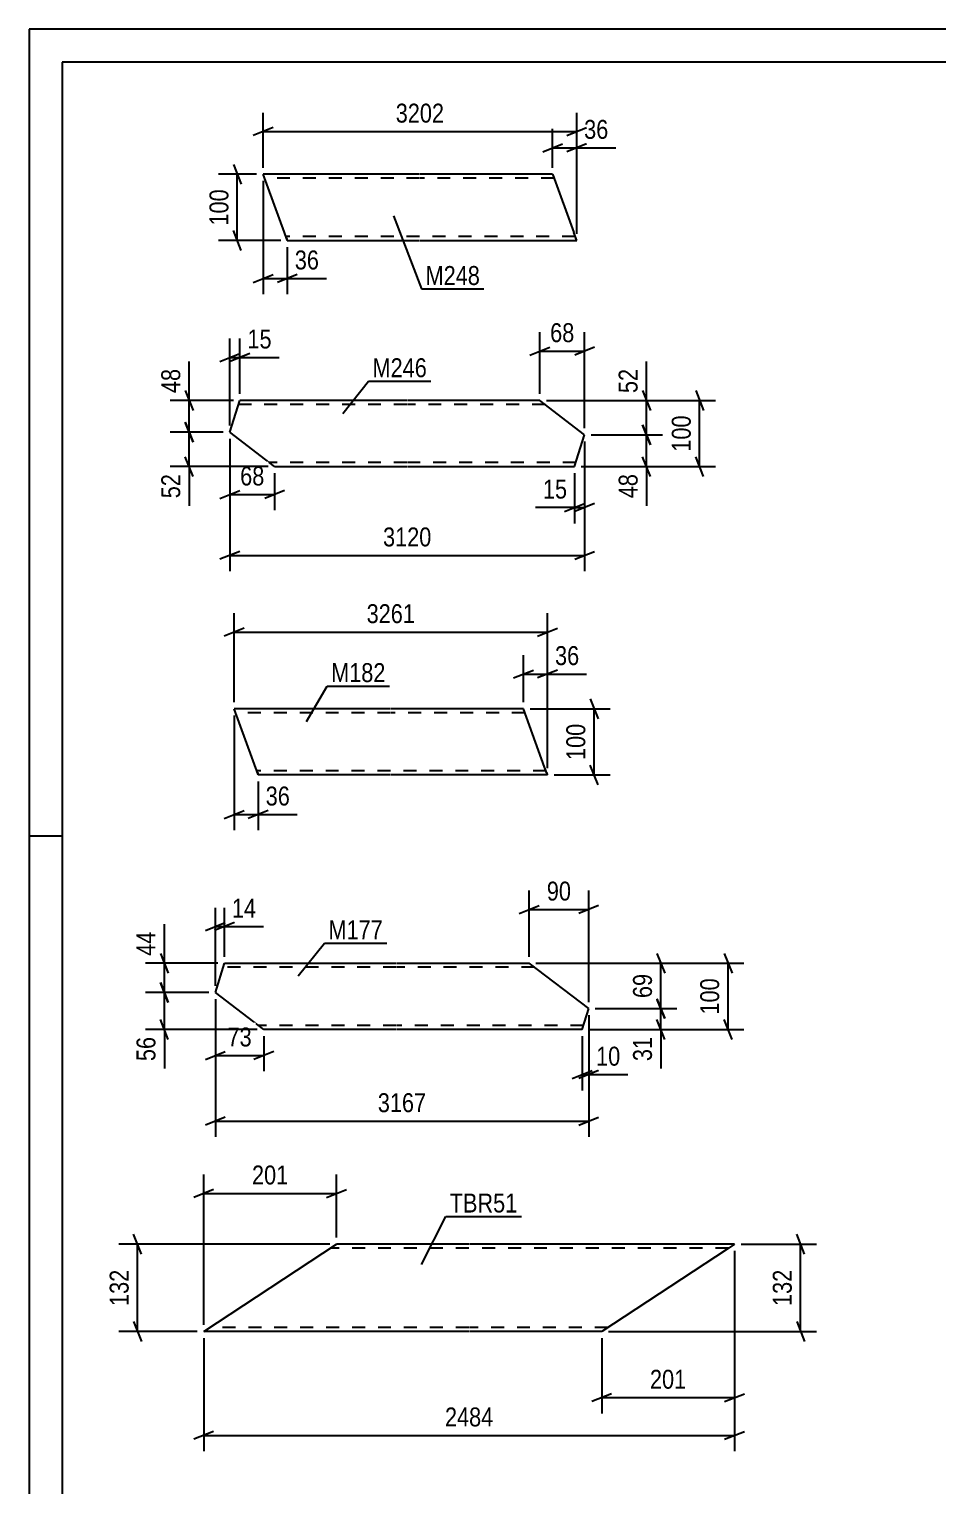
# Model space of a CAD drawing. Header units: millimetres. Extents: x 0 to 594, y 0 to 420.
# Drawn here: x 0 to 137.4, y 199.8 to 420 of the extents above; entities that cross this region are included whole.
import ezdxf

# ---------------------------------------------------------------- set-up
doc = ezdxf.new("R2010")
doc.units = ezdxf.units.MM
doc.linetypes.add('DXK_LINE_DOT2', pattern=[3.9198, 1.9599, -1.9599])
doc.styles.add('Arial Narrow', font='ARIALN.TTF', dxfattribs={"height": 0.2})

# ---------------------------------------------------------------- blocks, each defined once
blk = doc.blocks.new('Unknown-570386779-1132')
at = {"color": 5, "linetype": 'Continuous'}
for p, q in [((594, 420), (0, 420)), ((0, 420), (0, 0)), ((589, 415), (5, 415)), ((5, 415), (5, 5)), ((5, 298), (0, 298))]:
    blk.add_line(p, q, dxfattribs=at)
blk = doc.blocks.new('Part-570386779-17994 - 17993')
at = {"color": 2, "linetype": 'Continuous'}
for p, q in [((59.03, 398.05), (35.39, 398.05)), ((38.59, 389.25), (35.39, 398.05)), ((79.13, 398.05), (59.13, 398.05)), ((79.13, 398.05), (79.16, 397.96)), ((79.16, 397.96), (82.33, 389.25)), ((38.9, 388.41), (38.59, 389.25)), ((39, 388.15), (38.9, 388.41)), ((39.03, 388.05), (39, 388.15)), ((39.03, 388.05), (59.03, 388.05)), ((59.13, 388.05), (82.77, 388.05)), ((82.77, 388.05), (82.33, 389.25))]:
    blk.add_line(p, q, dxfattribs=at)
at = {"color": 7, "linetype": 'DXK_LINE_DOT2'}
for p, q in [((59.03, 397.45), (35.61, 397.45)), ((79.35, 397.45), (59.13, 397.45)), ((59.03, 388.65), (38.81, 388.65)), ((38.9, 388.41), (39.03, 388.05)), ((82.55, 388.65), (59.13, 388.65)), ((82.74, 388.15), (82.64, 388.41)), ((82.77, 388.05), (82.74, 388.15))]:
    blk.add_line(p, q, dxfattribs=at)
blk = doc.blocks.new('Part-570386779-7383 - 7367')
at = {"color": 2, "linetype": 'Continuous'}
for p, q in [((26.39, 223.11), (46.46, 236.31)), ((66.46, 236.31), (46.46, 236.31)), ((106.63, 236.31), (66.56, 236.31)), ((106.63, 236.31), (105.5, 235.57)), ((105.5, 235.57), (86.56, 223.11)), ((66.46, 223.11), (26.39, 223.11)), ((86.56, 223.11), (66.56, 223.11))]:
    blk.add_line(p, q, dxfattribs=at)
at = {"color": 7, "linetype": 'DXK_LINE_DOT2'}
for p, q in [((66.46, 235.71), (45.55, 235.71)), ((105.72, 235.71), (66.56, 235.71)), ((27.31, 223.71), (27.38, 223.76)), ((66.46, 223.71), (27.31, 223.71)), ((87.47, 223.71), (66.56, 223.71))]:
    blk.add_line(p, q, dxfattribs=at)
blk = doc.blocks.new('Part-570386779-18023 - 18022')
at = {"color": 2, "linetype": 'Continuous'}
for p, q in [((30.35, 359.06), (31.87, 363.86)), ((57.11, 363.86), (31.87, 363.86)), ((77.21, 363.86), (57.21, 363.86)), ((83.97, 358.66), (77.21, 363.86)), ((37.11, 353.86), (30.35, 359.06)), ((82.45, 353.86), (83.97, 358.66)), ((37.11, 353.86), (57.11, 353.86)), ((57.21, 353.86), (82.45, 353.86))]:
    blk.add_line(p, q, dxfattribs=at)
at = {"color": 7, "linetype": 'DXK_LINE_DOT2'}
for p, q in [((57.11, 363.26), (31.68, 363.26)), ((77.99, 363.26), (57.21, 363.26)), ((57.11, 354.46), (36.33, 354.46)), ((82.64, 354.46), (57.21, 354.46))]:
    blk.add_line(p, q, dxfattribs=at)
blk = doc.blocks.new('Part-570386779-18031 - 18030')
at = {"color": 2, "linetype": 'Continuous'}
for p, q in [((54.63, 317.25), (30.99, 317.25)), ((34.6, 307.34), (30.99, 317.25)), ((74.73, 317.25), (54.73, 317.25)), ((77.93, 308.45), (74.73, 317.25)), ((78.37, 307.25), (77.93, 308.45)), ((34.63, 307.25), (34.6, 307.34)), ((54.63, 307.25), (34.63, 307.25)), ((78.37, 307.25), (54.73, 307.25))]:
    blk.add_line(p, q, dxfattribs=at)
at = {"color": 7, "linetype": 'DXK_LINE_DOT2'}
for p, q in [((54.63, 316.65), (31.21, 316.65)), ((74.95, 316.65), (54.73, 316.65)), ((54.63, 307.85), (34.41, 307.85)), ((34.5, 307.6), (34.63, 307.25)), ((78.15, 307.85), (54.73, 307.85)), ((78.34, 307.34), (78.24, 307.6)), ((78.37, 307.25), (78.34, 307.34))]:
    blk.add_line(p, q, dxfattribs=at)
blk = doc.blocks.new('Part-570386779-18039 - 18038')
at = {"color": 2, "linetype": 'Continuous'}
for p, q in [((28.15, 274.37), (29.52, 278.77)), ((29.52, 278.77), (55.49, 278.77)), ((55.59, 278.77), (75.59, 278.77)), ((84.59, 271.92), (75.59, 278.77)), ((35.49, 268.77), (28.15, 274.37)), ((83.61, 268.77), (84.59, 271.92)), ((55.49, 268.77), (35.49, 268.77)), ((83.61, 268.77), (55.59, 268.77))]:
    blk.add_line(p, q, dxfattribs=at)
at = {"color": 7, "linetype": 'DXK_LINE_DOT2'}
for p, q in [((55.49, 278.17), (29.33, 278.17)), ((76.38, 278.17), (55.59, 278.17)), ((55.49, 269.37), (34.71, 269.37)), ((83.79, 269.37), (55.59, 269.37))]:
    blk.add_line(p, q, dxfattribs=at)
blk = doc.blocks.new('StraightDimension-570386779-18054 - 17993')
at = {"color": 7, "linetype": 'Continuous'}
for p, q in [((35.39, 397.05), (35.39, 379.92)), ((39.03, 387.05), (39.03, 379.92)), ((33.89, 381.72), (36.89, 382.92)), ((35.39, 382.32), (39.03, 382.32)), ((40.53, 382.92), (37.53, 381.72))]:
    blk.add_line(p, q, dxfattribs=at)
at = {"color": 0}
blk.add_wipeout([(44.41, 383.07), (44.41, 387.27), (39.56, 387.27), (39.56, 383.07)], dxfattribs=at)
at = {"color": 7, "linetype": 'Continuous'}
blk.add_line((39.03, 382.32), (44.94, 382.32), dxfattribs=at)
blk.add_line((39.03, 382.32), (44.94, 382.32), dxfattribs=at)
at = {"color": 3, "style": 'Arial Narrow'}
blk.add_text('36', height=2.863, dxfattribs=at).set_placement((40.16, 383.67))
blk = doc.blocks.new('StraightDimension-570386779-18068 - 17993')
at = {"color": 7, "linetype": 'Continuous'}
for p, q in [((79.13, 399.05), (79.13, 404.91)), ((82.77, 389.05), (82.77, 404.91)), ((77.63, 401.46), (80.63, 402.66)), ((79.13, 402.06), (82.77, 402.06)), ((84.27, 402.66), (81.27, 401.46))]:
    blk.add_line(p, q, dxfattribs=at)
at = {"color": 0}
blk.add_wipeout([(88.15, 402.81), (88.15, 407.01), (83.3, 407.01), (83.3, 402.81)], dxfattribs=at)
at = {"color": 7, "linetype": 'Continuous'}
blk.add_line((82.77, 402.06), (88.68, 402.06), dxfattribs=at)
blk.add_line((82.77, 402.06), (88.68, 402.06), dxfattribs=at)
at = {"color": 3, "style": 'Arial Narrow'}
blk.add_text('36', height=2.863, dxfattribs=at).set_placement((83.9, 403.41))
blk = doc.blocks.new('StraightDimension-570386779-18083 - 17993')
at = {"color": 7, "linetype": 'Continuous'}
for p, q in [((30.87, 399.55), (32.07, 396.55)), ((34.39, 398.05), (28.62, 398.05)), ((31.47, 388.05), (31.47, 398.05)), ((38.03, 388.05), (28.62, 388.05)), ((32.07, 386.55), (30.87, 389.55))]:
    blk.add_line(p, q, dxfattribs=at)
at = {"color": 0}
blk.add_wipeout([(30.72, 396.4), (26.52, 396.4), (26.52, 389.71), (30.72, 389.71)], dxfattribs=at)
at = {"color": 3, "style": 'Arial Narrow'}
blk.add_text('100', height=2.863, rotation=90.0002, dxfattribs=at).set_placement((30.12, 390.31))
blk = doc.blocks.new('StraightDimension-570386779-18096 - 17993')
at = {"color": 7, "linetype": 'Continuous'}
for p, q in [((35.39, 399.05), (35.39, 407.37)), ((82.77, 389.05), (82.77, 407.37)), ((36.89, 405.12), (33.89, 403.92)), ((35.39, 404.52), (82.77, 404.52)), ((81.27, 403.92), (84.27, 405.12))]:
    blk.add_line(p, q, dxfattribs=at)
at = {"color": 0}
blk.add_wipeout([(63.34, 405.27), (63.34, 409.47), (54.82, 409.47), (54.82, 405.27)], dxfattribs=at)
at = {"color": 3, "style": 'Arial Narrow'}
blk.add_text('3202', height=2.863, dxfattribs=at).set_placement((55.42, 405.87))
blk = doc.blocks.new('StraightDimension-570386779-7386 - 7367')
at = {"color": 7, "linetype": 'Continuous'}
for p, q in [((106.63, 235.31), (106.63, 205.01)), ((26.39, 222.11), (26.39, 205.01)), ((27.89, 208.01), (24.89, 206.81)), ((26.39, 207.41), (106.63, 207.41)), ((105.13, 206.81), (108.13, 208.01))]:
    blk.add_line(p, q, dxfattribs=at)
at = {"color": 0}
blk.add_wipeout([(70.77, 208.16), (70.77, 212.36), (62.26, 212.36), (62.26, 208.16)], dxfattribs=at)
at = {"color": 3, "style": 'Arial Narrow'}
blk.add_text('2484', height=2.863, dxfattribs=at).set_placement((62.86, 208.76))
blk = doc.blocks.new('StraightDimension-570386779-7421 - 7367')
at = {"color": 7, "linetype": 'Continuous'}
for p, q in [((107.63, 236.31), (119.03, 236.31)), ((117.23, 234.81), (116.03, 237.81)), ((116.63, 223.11), (116.63, 236.31)), ((87.56, 223.11), (119.03, 223.11)), ((116.03, 224.61), (117.23, 221.61))]:
    blk.add_line(p, q, dxfattribs=at)
at = {"color": 0}
blk.add_wipeout([(115.88, 233.05), (111.68, 233.05), (111.68, 226.37), (115.88, 226.37)], dxfattribs=at)
at = {"color": 3, "style": 'Arial Narrow'}
blk.add_text('132', height=2.863, rotation=90.0002, dxfattribs=at).set_placement((115.28, 226.97))
blk = doc.blocks.new('StraightDimension-570386779-7397 - 7367')
at = {"color": 7, "linetype": 'Continuous'}
for p, q in [((45.46, 236.31), (13.54, 236.31)), ((16.99, 234.81), (15.79, 237.81)), ((16.39, 223.11), (16.39, 236.31)), ((25.39, 223.11), (13.54, 223.11)), ((15.79, 224.61), (16.99, 221.61))]:
    blk.add_line(p, q, dxfattribs=at)
at = {"color": 0}
blk.add_wipeout([(15.64, 233.05), (11.44, 233.05), (11.44, 226.37), (15.64, 226.37)], dxfattribs=at)
at = {"color": 3, "style": 'Arial Narrow'}
blk.add_text('132', height=2.863, rotation=90.0002, dxfattribs=at).set_placement((15.04, 226.97))
blk = doc.blocks.new('StraightDimension-570386779-7445 - 7367')
at = {"color": 7, "linetype": 'Continuous'}
for p, q in [((26.39, 224.11), (26.39, 246.84)), ((46.46, 237.31), (46.46, 246.84)), ((27.89, 244.59), (24.89, 243.39)), ((44.96, 243.39), (47.96, 244.59)), ((26.39, 243.99), (46.46, 243.99))]:
    blk.add_line(p, q, dxfattribs=at)
at = {"color": 0}
blk.add_wipeout([(39.77, 244.74), (39.77, 248.94), (33.09, 248.94), (33.09, 244.74)], dxfattribs=at)
at = {"color": 3, "style": 'Arial Narrow'}
blk.add_text('201', height=2.863, dxfattribs=at).set_placement((33.69, 245.34))
blk = doc.blocks.new('StraightDimension-570386779-7459 - 7367')
at = {"color": 7, "linetype": 'Continuous'}
for p, q in [((106.63, 235.31), (106.63, 210.71)), ((86.56, 222.11), (86.56, 210.71)), ((88.06, 213.71), (85.06, 212.51)), ((105.13, 212.51), (108.13, 213.71)), ((86.56, 213.11), (106.63, 213.11))]:
    blk.add_line(p, q, dxfattribs=at)
at = {"color": 0}
blk.add_wipeout([(99.94, 213.86), (99.94, 218.06), (93.25, 218.06), (93.25, 213.86)], dxfattribs=at)
at = {"color": 3, "style": 'Arial Narrow'}
blk.add_text('201', height=2.863, dxfattribs=at).set_placement((93.85, 214.46))
blk = doc.blocks.new('StraightDimension-570386779-18484 - 18022')
at = {"color": 7, "linetype": 'Continuous'}
for p, q in [((30.35, 358.06), (30.35, 338.05)), ((83.97, 357.66), (83.97, 338.05)), ((31.85, 341.05), (28.85, 339.85)), ((30.35, 340.45), (83.97, 340.45)), ((82.47, 339.85), (85.47, 341.05))]:
    blk.add_line(p, q, dxfattribs=at)
at = {"color": 0}
blk.add_wipeout([(61.42, 341.2), (61.42, 345.4), (52.9, 345.4), (52.9, 341.2)], dxfattribs=at)
at = {"color": 3, "style": 'Arial Narrow'}
blk.add_text('3120', height=2.863, dxfattribs=at).set_placement((53.5, 341.8))
blk = doc.blocks.new('StraightDimension-570386779-18232 - 18022')
at = {"color": 7, "linetype": 'Continuous'}
for p, q in [((77.21, 364.86), (77.21, 374.18)), ((83.97, 359.66), (83.97, 374.18)), ((75.71, 370.73), (78.71, 371.93)), ((77.21, 371.33), (83.97, 371.33)), ((85.47, 371.93), (82.47, 370.73))]:
    blk.add_line(p, q, dxfattribs=at)
at = {"color": 0}
blk.add_wipeout([(83.02, 372.08), (83.02, 376.28), (78.16, 376.28), (78.16, 372.08)], dxfattribs=at)
at = {"color": 3, "style": 'Arial Narrow'}
blk.add_text('68', height=2.863, dxfattribs=at).set_placement((78.76, 372.68))
blk = doc.blocks.new('StraightDimension-570386779-18350 - 18022')
at = {"color": 7, "linetype": 'Continuous'}
for p, q in [((92.73, 360.16), (93.93, 357.16)), ((84.97, 358.66), (95.73, 358.66)), ((93.33, 353.86), (93.33, 358.66)), ((93.93, 352.36), (92.73, 355.36)), ((83.45, 353.86), (95.73, 353.86))]:
    blk.add_line(p, q, dxfattribs=at)
at = {"color": 0}
blk.add_wipeout([(92.58, 353.33), (88.38, 353.33), (88.38, 348.48), (92.58, 348.48)], dxfattribs=at)
at = {"color": 7, "linetype": 'Continuous'}
blk.add_line((93.33, 353.86), (93.33, 347.95), dxfattribs=at)
blk.add_line((93.33, 353.86), (93.33, 347.95), dxfattribs=at)
at = {"color": 3, "style": 'Arial Narrow'}
blk.add_text('48', height=2.863, rotation=90.0002, dxfattribs=at).set_placement((91.98, 349.08))
blk = doc.blocks.new('StraightDimension-570386779-18331 - 18022')
at = {"color": 7, "linetype": 'Continuous'}
for p, q in [((30.35, 358.06), (30.35, 347.26)), ((37.11, 352.86), (37.11, 347.26)), ((28.85, 349.06), (31.85, 350.26)), ((38.61, 350.26), (35.61, 349.06)), ((30.35, 349.66), (37.11, 349.66))]:
    blk.add_line(p, q, dxfattribs=at)
at = {"color": 0}
blk.add_wipeout([(36.16, 350.41), (36.16, 354.61), (31.3, 354.61), (31.3, 350.41)], dxfattribs=at)
at = {"color": 3, "style": 'Arial Narrow'}
blk.add_text('68', height=2.863, dxfattribs=at).set_placement((31.9, 351.01))
blk = doc.blocks.new('StraightDimension-570386779-18124 - 18022')
at = {"color": 7, "linetype": 'Continuous'}
for p, q in [((30.35, 360.06), (30.35, 373.22)), ((31.87, 364.86), (31.87, 373.22)), ((28.85, 369.77), (31.85, 370.97)), ((30.35, 370.37), (31.87, 370.37)), ((33.37, 370.97), (30.37, 369.77))]:
    blk.add_line(p, q, dxfattribs=at)
at = {"color": 0}
blk.add_wipeout([(37.26, 371.12), (37.26, 375.32), (32.4, 375.32), (32.4, 371.12)], dxfattribs=at)
at = {"color": 7, "linetype": 'Continuous'}
blk.add_line((31.87, 370.37), (37.78, 370.37), dxfattribs=at)
blk.add_line((31.87, 370.37), (37.78, 370.37), dxfattribs=at)
at = {"color": 3, "style": 'Arial Narrow'}
blk.add_text('15', height=2.863, dxfattribs=at).set_placement((33, 371.72))
blk = doc.blocks.new('StraightDimension-570386779-18349 - 18022')
at = {"color": 7, "linetype": 'Continuous'}
for p, q in [((78.21, 363.86), (95.73, 363.86)), ((92.73, 365.36), (93.93, 362.36)), ((93.33, 358.66), (93.33, 363.86)), ((93.93, 357.16), (92.73, 360.16)), ((84.97, 358.66), (95.73, 358.66))]:
    blk.add_line(p, q, dxfattribs=at)
at = {"color": 0}
blk.add_wipeout([(92.58, 369.24), (88.38, 369.24), (88.38, 364.38), (92.58, 364.38)], dxfattribs=at)
at = {"color": 7, "linetype": 'Continuous'}
blk.add_line((93.33, 363.86), (93.33, 369.76), dxfattribs=at)
blk.add_line((93.33, 363.86), (93.33, 369.76), dxfattribs=at)
at = {"color": 3, "style": 'Arial Narrow'}
blk.add_text('52', height=2.863, rotation=90.0002, dxfattribs=at).set_placement((91.98, 364.98))
blk = doc.blocks.new('StraightDimension-570386779-18277 - 18022')
at = {"color": 7, "linetype": 'Continuous'}
for p, q in [((83.97, 357.66), (83.97, 345.28)), ((82.45, 352.86), (82.45, 345.28)), ((80.95, 347.08), (83.95, 348.28)), ((85.47, 348.28), (82.47, 347.08)), ((82.45, 347.68), (83.97, 347.68))]:
    blk.add_line(p, q, dxfattribs=at)
at = {"color": 0}
blk.add_wipeout([(81.92, 348.43), (81.92, 352.63), (77.07, 352.63), (77.07, 348.43)], dxfattribs=at)
at = {"color": 7, "linetype": 'Continuous'}
blk.add_line((82.45, 347.68), (76.54, 347.68), dxfattribs=at)
blk.add_line((82.45, 347.68), (76.54, 347.68), dxfattribs=at)
at = {"color": 3, "style": 'Arial Narrow'}
blk.add_text('15', height=2.863, dxfattribs=at).set_placement((77.67, 349.03))
blk = doc.blocks.new('StraightDimension-570386779-18434 - 18022')
at = {"color": 7, "linetype": 'Continuous'}
for p, q in [((30.87, 363.86), (21.34, 363.86)), ((23.59, 365.36), (24.79, 362.36)), ((24.19, 359.06), (24.19, 363.86)), ((29.35, 359.06), (21.34, 359.06)), ((24.79, 357.56), (23.59, 360.56))]:
    blk.add_line(p, q, dxfattribs=at)
at = {"color": 0}
blk.add_wipeout([(23.44, 369.24), (19.24, 369.24), (19.24, 364.38), (23.44, 364.38)], dxfattribs=at)
at = {"color": 7, "linetype": 'Continuous'}
blk.add_line((24.19, 363.86), (24.19, 369.76), dxfattribs=at)
blk.add_line((24.19, 363.86), (24.19, 369.76), dxfattribs=at)
at = {"color": 3, "style": 'Arial Narrow'}
blk.add_text('48', height=2.863, rotation=90.0002, dxfattribs=at).set_placement((22.84, 364.98))
blk = doc.blocks.new('StraightDimension-570386779-18435 - 18022')
at = {"color": 7, "linetype": 'Continuous'}
for p, q in [((29.35, 359.06), (21.34, 359.06)), ((23.59, 360.56), (24.79, 357.56)), ((24.19, 353.86), (24.19, 359.06)), ((24.79, 352.36), (23.59, 355.36)), ((36.11, 353.86), (21.34, 353.86))]:
    blk.add_line(p, q, dxfattribs=at)
at = {"color": 0}
blk.add_wipeout([(23.44, 353.33), (19.24, 353.33), (19.24, 348.48), (23.44, 348.48)], dxfattribs=at)
at = {"color": 7, "linetype": 'Continuous'}
blk.add_line((24.19, 353.86), (24.19, 347.95), dxfattribs=at)
blk.add_line((24.19, 353.86), (24.19, 347.95), dxfattribs=at)
at = {"color": 3, "style": 'Arial Narrow'}
blk.add_text('52', height=2.863, rotation=90.0002, dxfattribs=at).set_placement((22.84, 349.08))
blk = doc.blocks.new('StraightDimension-570386779-18513 - 18022')
at = {"color": 7, "linetype": 'Continuous'}
for p, q in [((78.21, 363.86), (103.76, 363.86)), ((100.76, 365.36), (101.96, 362.36)), ((101.36, 353.86), (101.36, 363.86)), ((101.96, 352.36), (100.76, 355.36)), ((83.45, 353.86), (103.76, 353.86))]:
    blk.add_line(p, q, dxfattribs=at)
at = {"color": 0}
blk.add_wipeout([(100.61, 362.2), (96.41, 362.2), (96.41, 355.52), (100.61, 355.52)], dxfattribs=at)
at = {"color": 3, "style": 'Arial Narrow'}
blk.add_text('100', height=2.863, rotation=90.0002, dxfattribs=at).set_placement((100.01, 356.12))
blk = doc.blocks.new('StraightDimension-570386779-18574 - 18030')
at = {"color": 7, "linetype": 'Continuous'}
for p, q in [((30.99, 318.25), (30.99, 331.7)), ((78.37, 308.25), (78.37, 331.7)), ((32.49, 329.45), (29.49, 328.25)), ((30.99, 328.85), (78.37, 328.85)), ((76.87, 328.25), (79.87, 329.45))]:
    blk.add_line(p, q, dxfattribs=at)
at = {"color": 0}
blk.add_wipeout([(58.94, 329.6), (58.94, 333.8), (50.42, 333.8), (50.42, 329.6)], dxfattribs=at)
at = {"color": 3, "style": 'Arial Narrow'}
blk.add_text('3261', height=2.863, dxfattribs=at).set_placement((51.02, 330.2))
blk = doc.blocks.new('StraightDimension-570386779-18597 - 18030')
at = {"color": 7, "linetype": 'Continuous'}
for p, q in [((75.73, 317.25), (87.82, 317.25)), ((84.82, 318.75), (86.02, 315.75)), ((85.42, 307.25), (85.42, 317.25)), ((86.02, 305.75), (84.82, 308.75)), ((79.37, 307.25), (87.82, 307.25))]:
    blk.add_line(p, q, dxfattribs=at)
at = {"color": 0}
blk.add_wipeout([(84.67, 315.59), (80.47, 315.59), (80.47, 308.91), (84.67, 308.91)], dxfattribs=at)
at = {"color": 3, "style": 'Arial Narrow'}
blk.add_text('100', height=2.863, rotation=90.0002, dxfattribs=at).set_placement((84.07, 309.51))
blk = doc.blocks.new('StraightDimension-570386779-18546 - 18030')
at = {"color": 7, "linetype": 'Continuous'}
for p, q in [((30.99, 316.25), (30.99, 298.88)), ((34.63, 306.25), (34.63, 298.88)), ((29.49, 300.68), (32.49, 301.88)), ((36.13, 301.88), (33.13, 300.68)), ((30.99, 301.28), (34.63, 301.28))]:
    blk.add_line(p, q, dxfattribs=at)
at = {"color": 0}
blk.add_wipeout([(40.01, 302.03), (40.01, 306.23), (35.16, 306.23), (35.16, 302.03)], dxfattribs=at)
at = {"color": 7, "linetype": 'Continuous'}
blk.add_line((34.63, 301.28), (40.54, 301.28), dxfattribs=at)
blk.add_line((34.63, 301.28), (40.54, 301.28), dxfattribs=at)
at = {"color": 3, "style": 'Arial Narrow'}
blk.add_text('36', height=2.863, dxfattribs=at).set_placement((35.76, 302.63))
blk = doc.blocks.new('StraightDimension-570386779-18559 - 18030')
at = {"color": 7, "linetype": 'Continuous'}
for p, q in [((74.73, 318.25), (74.73, 325.36)), ((78.37, 308.25), (78.37, 325.36)), ((73.23, 321.91), (76.23, 323.11)), ((74.73, 322.51), (78.37, 322.51)), ((79.87, 323.11), (76.87, 321.91))]:
    blk.add_line(p, q, dxfattribs=at)
at = {"color": 0}
blk.add_wipeout([(83.75, 323.26), (83.75, 327.46), (78.9, 327.46), (78.9, 323.26)], dxfattribs=at)
at = {"color": 7, "linetype": 'Continuous'}
blk.add_line((78.37, 322.51), (84.28, 322.51), dxfattribs=at)
blk.add_line((78.37, 322.51), (84.28, 322.51), dxfattribs=at)
at = {"color": 3, "style": 'Arial Narrow'}
blk.add_text('36', height=2.863, dxfattribs=at).set_placement((79.5, 323.86))
blk = doc.blocks.new('StraightDimension-570386779-18726 - 18038')
at = {"color": 7, "linetype": 'Continuous'}
for p, q in [((94.9, 273.42), (96.1, 270.42)), ((85.59, 271.92), (97.9, 271.92)), ((95.5, 268.77), (95.5, 271.92)), ((84.61, 268.77), (97.9, 268.77)), ((96.1, 267.27), (94.9, 270.27))]:
    blk.add_line(p, q, dxfattribs=at)
at = {"color": 0}
blk.add_wipeout([(94.75, 268.25), (90.55, 268.25), (90.55, 263.39), (94.75, 263.39)], dxfattribs=at)
at = {"color": 7, "linetype": 'Continuous'}
blk.add_line((95.5, 268.77), (95.5, 262.87), dxfattribs=at)
blk.add_line((95.5, 268.77), (95.5, 262.87), dxfattribs=at)
at = {"color": 3, "style": 'Arial Narrow'}
blk.add_text('31', height=2.863, rotation=90.0002, dxfattribs=at).set_placement((94.15, 263.99))
blk = doc.blocks.new('StraightDimension-570386779-18668 - 18038')
at = {"color": 7, "linetype": 'Continuous'}
for p, q in [((28.15, 273.37), (28.15, 262.45)), ((35.49, 267.77), (35.49, 262.45)), ((26.65, 264.25), (29.65, 265.45)), ((28.15, 264.85), (35.49, 264.85)), ((36.99, 265.45), (33.99, 264.25))]:
    blk.add_line(p, q, dxfattribs=at)
at = {"color": 0}
blk.add_wipeout([(34.25, 265.6), (34.25, 269.8), (29.39, 269.8), (29.39, 265.6)], dxfattribs=at)
at = {"color": 3, "style": 'Arial Narrow'}
blk.add_text('73', height=2.863, dxfattribs=at).set_placement((29.99, 266.2))
blk = doc.blocks.new('StraightDimension-570386779-18612 - 18038')
at = {"color": 7, "linetype": 'Continuous'}
for p, q in [((28.15, 275.37), (28.15, 287.18)), ((29.52, 279.77), (29.52, 287.18)), ((26.65, 283.73), (29.65, 284.93)), ((31.02, 284.93), (28.02, 283.73)), ((28.15, 284.33), (29.52, 284.33))]:
    blk.add_line(p, q, dxfattribs=at)
at = {"color": 0}
blk.add_wipeout([(34.9, 285.08), (34.9, 289.28), (30.05, 289.28), (30.05, 285.08)], dxfattribs=at)
at = {"color": 7, "linetype": 'Continuous'}
blk.add_line((29.52, 284.33), (35.43, 284.33), dxfattribs=at)
blk.add_line((29.52, 284.33), (35.43, 284.33), dxfattribs=at)
at = {"color": 3, "style": 'Arial Narrow'}
blk.add_text('14', height=2.863, dxfattribs=at).set_placement((30.65, 285.68))
blk = doc.blocks.new('StraightDimension-570386779-18725 - 18038')
at = {"color": 7, "linetype": 'Continuous'}
for p, q in [((94.9, 280.27), (96.1, 277.27)), ((76.59, 278.77), (97.9, 278.77)), ((95.5, 271.92), (95.5, 278.77)), ((96.1, 270.42), (94.9, 273.42)), ((85.59, 271.92), (97.9, 271.92))]:
    blk.add_line(p, q, dxfattribs=at)
at = {"color": 0}
blk.add_wipeout([(94.75, 277.77), (90.55, 277.77), (90.55, 272.92), (94.75, 272.92)], dxfattribs=at)
at = {"color": 3, "style": 'Arial Narrow'}
blk.add_text('69', height=2.863, rotation=90.0002, dxfattribs=at).set_placement((94.15, 273.52))
blk = doc.blocks.new('StraightDimension-570386779-18630 - 18038')
at = {"color": 7, "linetype": 'Continuous'}
for p, q in [((75.59, 279.77), (75.59, 289.76)), ((84.59, 272.92), (84.59, 289.76)), ((74.09, 286.31), (77.09, 287.51)), ((75.59, 286.91), (84.59, 286.91)), ((86.09, 287.51), (83.09, 286.31))]:
    blk.add_line(p, q, dxfattribs=at)
at = {"color": 0}
blk.add_wipeout([(82.52, 287.66), (82.52, 291.86), (77.66, 291.86), (77.66, 287.66)], dxfattribs=at)
at = {"color": 3, "style": 'Arial Narrow'}
blk.add_text('90', height=2.863, dxfattribs=at).set_placement((78.26, 288.26))
blk = doc.blocks.new('StraightDimension-570386779-18688 - 18038')
at = {"color": 7, "linetype": 'Continuous'}
for p, q in [((84.59, 270.92), (84.59, 259.55)), ((83.61, 267.77), (83.61, 259.55)), ((82.11, 261.35), (85.11, 262.55)), ((86.09, 262.55), (83.09, 261.35)), ((83.61, 261.95), (84.59, 261.95))]:
    blk.add_line(p, q, dxfattribs=at)
at = {"color": 0}
blk.add_wipeout([(89.97, 262.7), (89.97, 266.9), (85.11, 266.9), (85.11, 262.7)], dxfattribs=at)
at = {"color": 7, "linetype": 'Continuous'}
blk.add_line((84.59, 261.95), (90.49, 261.95), dxfattribs=at)
blk.add_line((84.59, 261.95), (90.49, 261.95), dxfattribs=at)
at = {"color": 3, "style": 'Arial Narrow'}
blk.add_text('10', height=2.863, dxfattribs=at).set_placement((85.71, 263.3))
blk = doc.blocks.new('StraightDimension-570386779-18798 - 18038')
at = {"color": 7, "linetype": 'Continuous'}
for p, q in [((19.84, 280.27), (21.04, 277.27)), ((28.52, 278.77), (17.59, 278.77)), ((20.44, 274.37), (20.44, 278.77)), ((21.04, 272.87), (19.84, 275.87)), ((27.15, 274.37), (17.59, 274.37))]:
    blk.add_line(p, q, dxfattribs=at)
at = {"color": 0}
blk.add_wipeout([(19.69, 284.15), (15.49, 284.15), (15.49, 279.3), (19.69, 279.3)], dxfattribs=at)
at = {"color": 7, "linetype": 'Continuous'}
blk.add_line((20.44, 278.77), (20.44, 284.68), dxfattribs=at)
blk.add_line((20.44, 278.77), (20.44, 284.68), dxfattribs=at)
at = {"color": 3, "style": 'Arial Narrow'}
blk.add_text('44', height=2.863, rotation=90.0002, dxfattribs=at).set_placement((19.09, 279.9))
blk = doc.blocks.new('StraightDimension-570386779-18799 - 18038')
at = {"color": 7, "linetype": 'Continuous'}
for p, q in [((19.84, 275.87), (21.04, 272.87)), ((27.15, 274.37), (17.59, 274.37)), ((20.44, 268.77), (20.44, 274.37)), ((34.49, 268.77), (17.59, 268.77)), ((21.04, 267.27), (19.84, 270.27))]:
    blk.add_line(p, q, dxfattribs=at)
at = {"color": 0}
blk.add_wipeout([(19.69, 268.25), (15.49, 268.25), (15.49, 263.39), (19.69, 263.39)], dxfattribs=at)
at = {"color": 7, "linetype": 'Continuous'}
blk.add_line((20.44, 268.77), (20.44, 262.87), dxfattribs=at)
blk.add_line((20.44, 268.77), (20.44, 262.87), dxfattribs=at)
at = {"color": 3, "style": 'Arial Narrow'}
blk.add_text('56', height=2.863, rotation=90.0002, dxfattribs=at).set_placement((19.09, 263.99))
blk = doc.blocks.new('StraightDimension-570386779-18847 - 18038')
at = {"color": 7, "linetype": 'Continuous'}
for p, q in [((105.06, 280.27), (106.26, 277.27)), ((76.59, 278.77), (108.06, 278.77)), ((105.66, 268.77), (105.66, 278.77)), ((84.61, 268.77), (108.06, 268.77)), ((106.26, 267.27), (105.06, 270.27))]:
    blk.add_line(p, q, dxfattribs=at)
at = {"color": 0}
blk.add_wipeout([(104.91, 277.11), (100.71, 277.11), (100.71, 270.43), (104.91, 270.43)], dxfattribs=at)
at = {"color": 3, "style": 'Arial Narrow'}
blk.add_text('100', height=2.863, rotation=90.0002, dxfattribs=at).set_placement((104.31, 271.03))
blk = doc.blocks.new('StraightDimension-570386779-18879 - 18038')
at = {"color": 7, "linetype": 'Continuous'}
for p, q in [((28.15, 273.37), (28.15, 252.52)), ((84.59, 270.92), (84.59, 252.52)), ((29.65, 255.52), (26.65, 254.32)), ((83.09, 254.32), (86.09, 255.52)), ((28.15, 254.92), (84.59, 254.92))]:
    blk.add_line(p, q, dxfattribs=at)
at = {"color": 0}
blk.add_wipeout([(60.62, 255.67), (60.62, 259.87), (52.11, 259.87), (52.11, 255.67)], dxfattribs=at)
at = {"color": 3, "style": 'Arial Narrow'}
blk.add_text('3167', height=2.863, dxfattribs=at).set_placement((52.71, 256.27))
blk = doc.blocks.new('Mark-570386779-18141 - 17993')
at = {"color": 0}
blk.add_wipeout([(68.15, 381.32), (68.15, 384.32), (59.93, 384.32), (59.93, 381.32)], dxfattribs=at)
blk.add_wipeout([(68.15, 381.32), (68.15, 384.32), (59.93, 384.32), (59.93, 381.32)], dxfattribs=at)
at = {"color": 30, "linetype": 'Continuous'}
for p, q in [((55.09, 391.75), (59.33, 380.72)), ((59.33, 380.72), (68.75, 380.72))]:
    blk.add_line(p, q, dxfattribs=at)
at = {"color": 3, "style": 'Arial Narrow'}
blk.add_text('M248', height=2.863, dxfattribs=at).set_placement((59.93, 381.32))
blk = doc.blocks.new('Mark-570386779-7379 - 7367')
at = {"color": 0}
blk.add_wipeout([(73.81, 241.1), (73.81, 244.1), (63.58, 244.1), (63.58, 241.1)], dxfattribs=at)
blk.add_wipeout([(73.81, 241.1), (73.81, 244.1), (63.58, 244.1), (63.58, 241.1)], dxfattribs=at)
at = {"color": 30, "linetype": 'Continuous'}
for p, q in [((59.32, 233.26), (62.98, 240.5)), ((62.98, 240.5), (74.41, 240.5))]:
    blk.add_line(p, q, dxfattribs=at)
at = {"color": 3, "style": 'Arial Narrow'}
blk.add_text('TBR51', height=2.863, dxfattribs=at).set_placement((63.58, 241.1))
blk = doc.blocks.new('Mark-570386779-18165 - 18022')
at = {"color": 0}
blk.add_wipeout([(60.13, 367.38), (60.13, 370.38), (51.91, 370.38), (51.91, 367.38)], dxfattribs=at)
blk.add_wipeout([(60.13, 367.38), (60.13, 370.38), (51.91, 370.38), (51.91, 367.38)], dxfattribs=at)
at = {"color": 30, "linetype": 'Continuous'}
for p, q in [((47.41, 361.9), (51.31, 366.78)), ((51.31, 366.78), (60.73, 366.78))]:
    blk.add_line(p, q, dxfattribs=at)
at = {"color": 3, "style": 'Arial Narrow'}
blk.add_text('M246', height=2.863, dxfattribs=at).set_placement((51.91, 367.38))
blk = doc.blocks.new('Mark-570386779-18183 - 18030')
at = {"color": 0}
blk.add_wipeout([(53.87, 321.29), (53.87, 324.29), (45.65, 324.29), (45.65, 321.29)], dxfattribs=at)
blk.add_wipeout([(53.87, 321.29), (53.87, 324.29), (45.65, 324.29), (45.65, 321.29)], dxfattribs=at)
at = {"color": 30, "linetype": 'Continuous'}
for p, q in [((41.91, 315.31), (45.05, 320.69)), ((45.05, 320.69), (54.47, 320.69))]:
    blk.add_line(p, q, dxfattribs=at)
at = {"color": 3, "style": 'Arial Narrow'}
blk.add_text('M182', height=2.863, dxfattribs=at).set_placement((45.65, 321.29))
blk = doc.blocks.new('Mark-570386779-18195 - 18038')
at = {"color": 0}
blk.add_wipeout([(53.47, 282.41), (53.47, 285.41), (45.25, 285.41), (45.25, 282.41)], dxfattribs=at)
blk.add_wipeout([(53.47, 282.41), (53.47, 285.41), (45.25, 285.41), (45.25, 282.41)], dxfattribs=at)
at = {"color": 30, "linetype": 'Continuous'}
for p, q in [((40.65, 276.89), (44.65, 281.81)), ((44.65, 281.81), (54.07, 281.81))]:
    blk.add_line(p, q, dxfattribs=at)
at = {"color": 3, "style": 'Arial Narrow'}
blk.add_text('M177', height=2.863, dxfattribs=at).set_placement((45.25, 282.41))

msp = doc.modelspace()

# ---------------------------------------------------------------- block references
for name in ['Unknown-570386779-1132', 'Part-570386779-17994 - 17993', 'Part-570386779-18023 - 18022', 'Part-570386779-18031 - 18030', 'Part-570386779-18039 - 18038', 'Part-570386779-7383 - 7367']:
    msp.add_blockref(name, (0, 0))

# ---------------------------------------------------------------- next in the draw order: block references
for name in ['StraightDimension-570386779-18068 - 17993', 'StraightDimension-570386779-18054 - 17993', 'StraightDimension-570386779-18124 - 18022', 'StraightDimension-570386779-18232 - 18022', 'Mark-570386779-18165 - 18022', 'StraightDimension-570386779-18484 - 18022', 'StraightDimension-570386779-18574 - 18030', 'StraightDimension-570386779-18612 - 18038', 'Mark-570386779-18195 - 18038', 'StraightDimension-570386779-18668 - 18038', 'StraightDimension-570386779-18726 - 18038', 'StraightDimension-570386779-7386 - 7367']:
    msp.add_blockref(name, (0, 0))

# ---------------------------------------------------------------- next in the draw order: block references
for name in ['StraightDimension-570386779-18083 - 17993', 'StraightDimension-570386779-18350 - 18022', 'StraightDimension-570386779-18331 - 18022', 'Mark-570386779-18183 - 18030', 'StraightDimension-570386779-18597 - 18030', 'StraightDimension-570386779-18546 - 18030', 'StraightDimension-570386779-18798 - 18038', 'StraightDimension-570386779-18725 - 18038', 'Mark-570386779-7379 - 7367', 'StraightDimension-570386779-7397 - 7367', 'StraightDimension-570386779-7421 - 7367']:
    msp.add_blockref(name, (0, 0))

# ---------------------------------------------------------------- next in the draw order: block references
for name in ['StraightDimension-570386779-18096 - 17993', 'StraightDimension-570386779-18434 - 18022', 'StraightDimension-570386779-18349 - 18022', 'StraightDimension-570386779-18559 - 18030', 'StraightDimension-570386779-18630 - 18038', 'StraightDimension-570386779-18799 - 18038', 'StraightDimension-570386779-18688 - 18038', 'StraightDimension-570386779-7445 - 7367', 'StraightDimension-570386779-7459 - 7367']:
    msp.add_blockref(name, (0, 0))

# ---------------------------------------------------------------- next in the draw order: block references
for name in ['Mark-570386779-18141 - 17993', 'StraightDimension-570386779-18435 - 18022', 'StraightDimension-570386779-18277 - 18022', 'StraightDimension-570386779-18847 - 18038']:
    msp.add_blockref(name, (0, 0))

# ---------------------------------------------------------------- next in the draw order: block references
for name in ['StraightDimension-570386779-18513 - 18022', 'StraightDimension-570386779-18879 - 18038']:
    msp.add_blockref(name, (0, 0))

doc.saveas('drawing.dxf')
